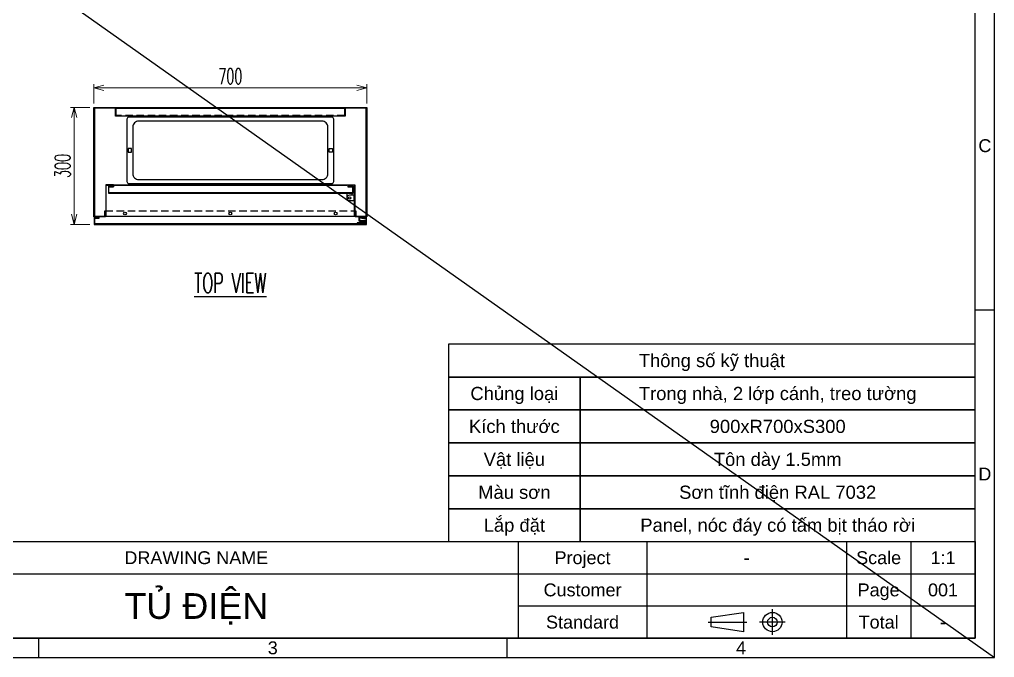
# Model space of a CAD drawing. Header units: millimetres. Extents: x -208796 to -83323, y 30910 to 103951.
# Drawn here: x -110973 to -108474, y 30910 to 32545 of the extents above; entities that cross this region are included whole.
import ezdxf
from ezdxf.enums import TextEntityAlignment as Align

# ---------------------------------------------------------------- set-up
doc = ezdxf.new("R2010")
doc.units = ezdxf.units.MM
doc.header["$LTSCALE"] = 3
doc.linetypes.add('ACAD_ISO04W100', pattern=[30, 24, -3, 0, -3])
doc.linetypes.add('HIDDEN', pattern=[9.525, 6.35, -3.175])
for name, color, linetype in [('@.TEXT', 7, 'Continuous'), ('@.VISIBLE', 7, 'Continuous'), ('centerline', 6, 'ACAD_ISO04W100'), ('dim', 7, 'Continuous'), ('equipments', 2, 'Continuous')]:
    doc.layers.add(name, color=color, linetype=linetype)
doc.styles.add('Ann_w01', font='romans.shx', dxfattribs={"width": 0.6, "bigfont": 'chineset.shx'})
doc.styles.add('Arial', font='arial.ttf')
doc.dimstyles.new('Dim 01_SC20', dxfattribs={"dimscale": 20, "dimtxt": 2, "dimasz": 1.3, "dimexe": 0.5, "dimexo": 0.5, "dimgap": 0.5, "dimtad": 1, "dimdec": 1, "dimzin": 12, "dimdsep": 46, "dimtxsty": 'Ann_w01', "dimblk": 'OPEN30', "dimcen": 1.5, "dimclrd": 6, "dimclre": 6, "dimclrt": 3, "dimadec": 1, "dimazin": 3, "dimtm": 1e-09, "dimtfac": 1, "dimtdec": 1, "dimtix": 1, "dimtmove": 0, "dimatfit": 3, "dimldrblk": 'OPEN30', "dimfxl": 0, "dimtolj": 1, "dimlwd": 20, "dimlwe": 20, "dimarcsym": 0})

# ---------------------------------------------------------------- blocks, each defined once
blk = doc.blocks.new('HL036-1 Top')
at = {"layer": 'centerline'}
blk.add_lwpolyline([(0, -3), (0, 0.5)], dxfattribs=at)
at = {"layer": 'equipments'}
blk.add_line((-1.6, -15.5), (1.4, -17.2), dxfattribs=at)
blk.add_lwpolyline([(0.8, -10.6), (-4.7, -15.5, -0.18395), (-5.4, -15.8), (-14, -15.8), (-14, -17.8), (-5.4, -17.8, 0.18395), (-3.4, -17), (2.1, -12.1, -3.283219), (1.5, -14.4), (-0.4, -15.1, 3.290044), (0.8, -10.6), (-5, -10.6, -0.414214), (-7.5, -8.1), (-7.5, -5, -0.414214), (-5, -2.5), (6.5, -2.5), (6.5, 0), (-8, 0, 0.414214), (-10, -2), (-10, -8.9, 0.268353), (-8.5, -11.5), (-3.5, -14.4)], format="xyb", dxfattribs=at)
for points in [[(-2.2, 0), (-2.2, -0.5), (-3.8, -2.5)], [(2.2, 0), (2.2, -0.5), (3.8, -2.5)], [(-14, -15.8), (-13.9, -15.8)], [(-13.5, -15.8), (-12.5, -15.8)], [(-13.5, -17.8), (-12.5, -17.8)], [(-4.2, -10.6), (-4.2, -14)], [(2.2, -0.5), (-2.2, -0.5)]]:
    blk.add_lwpolyline(points, dxfattribs=at)
at = {"layer": 'equipments', "color": 8}
blk.add_circle((3.5, -13.7), 2.1, dxfattribs=at)
blk = doc.blocks.new('A$Cf2d9ff10')
at = {"layer": 'centerline'}
for p, q in [((0, 7), (2, 7)), ((12.8, 19.8), (12.8, 17.8))]:
    blk.add_line(p, q, dxfattribs=at)
at = {"layer": 'equipments'}
for points in [[(5.8, 14), (1, 14), (1, 0), (12.8, 0)], [(19.8, 7), (19.8, 18.8), (5.8, 18.8), (5.8, 7)]]:
    blk.add_lwpolyline(points, dxfattribs=at)
blk.add_circle((12.8, 7), 3, dxfattribs=at)
blk.add_arc((12.8, 7), 7, 180, 0, dxfattribs=at)
blk = doc.blocks.new('_Open30')
at = {"color": 0, "linetype": 'ByBlock', "lineweight": -2}
for p, q in [((-1, 0.268), (0, 0)), ((0, 0), (-1, -0.268)), ((0, 0), (-1, 0))]:
    blk.add_line(p, q, dxfattribs=at)
blk = doc.blocks.new('*D202')
at = {"layer": '@.VISIBLE', "color": 6, "lineweight": 20}
for p, q in [((3044.7, 1602.7), (2994.7, 1602.7)), ((3004.7, 1576.7), (3004.7, 1328.7)), ((3044.7, 1302.7), (2994.7, 1302.7))]:
    blk.add_line(p, q, dxfattribs=at)
at = {"layer": 'Defpoints', "color": 0}
for p in [(3054.7, 1602.7), (3004.7, 1302.7), (3054.7, 1302.7)]:
    blk.add_point(p, dxfattribs=at)
at = {"layer": '@.VISIBLE', "color": 6, "lineweight": 20, "xscale": 26, "yscale": 26, "zscale": 26}
for p, rotation in [((3004.7, 1602.7), 90), ((3004.7, 1302.7), 270)]:
    blk.add_blockref('_Open30', p, dxfattribs=dict(at, rotation=rotation))
at = {"layer": '@.VISIBLE', "color": 3, "insert": (2974.7, 1452.7), "char_height": 40, "attachment_point": 5, "rotation": 90, "style": 'Ann_w01'}
blk.add_mtext('\\A1;300', dxfattribs=at)
blk = doc.blocks.new('*D199')
at = {"layer": '@.VISIBLE', "color": 6, "lineweight": 20}
for p, q in [((3054.7, 1612.7), (3054.7, 1662.7)), ((3080.7, 1652.7), (3728.7, 1652.7)), ((3754.7, 1612.7), (3754.7, 1662.7))]:
    blk.add_line(p, q, dxfattribs=at)
at = {"layer": 'Defpoints', "color": 0}
for p in [(3754.7, 1652.7), (3054.7, 1602.7), (3754.7, 1602.7)]:
    blk.add_point(p, dxfattribs=at)
at = {"layer": '@.VISIBLE', "color": 6, "lineweight": 20, "xscale": 26, "yscale": 26, "zscale": 26, "rotation": 180}
blk.add_blockref('_Open30', (3054.7, 1652.7), dxfattribs=at)
at = {"layer": '@.VISIBLE', "color": 6, "lineweight": 20, "xscale": 26, "yscale": 26, "zscale": 26}
blk.add_blockref('_Open30', (3754.7, 1652.7), dxfattribs=at)
at = {"layer": '@.VISIBLE', "color": 3, "insert": (3404.7, 1682.7), "char_height": 40, "attachment_point": 5, "style": 'Ann_w01'}
blk.add_mtext('\\A1;700', dxfattribs=at)
blk = doc.blocks.new('Standard ISO')
at = {"color": 6}
for p, q in [((4, -2), (4, 2)), ((-6, 0), (0, 0)), ((6, 0), (2, 0))]:
    blk.add_line(p, q, dxfattribs=at)
blk.add_lwpolyline([(-0.5, 1.5), (-0.5, -1.5), (-5.5, -0.75), (-5.5, 0.75), (-0.5, 1.5)])
for radius in [1.5, 0.75]:
    blk.add_circle((4, 0), radius)
blk = doc.blocks.new('KHUNG BAN VE (Made by Tung)')
at = {"layer": '@.VISIBLE', "color": 8}
for p, q in [((294, 54), (297, 54)), ((223, 18), (223, 3)), ((243, 18), (243, 3)), ((274, 18), (274, 3)), ((284, 18), (284, 3)), ((123, 13), (294, 13)), ((223, 8), (294, 8)), ((148.5, 3), (148.5, 0)), ((221.25, 3), (221.25, 0))]:
    blk.add_line(p, q, dxfattribs=at)
for points in [[(0, 0), (297, 0), (297, 210), (0, 210)], [(3, 3), (294, 3), (294, 207), (3, 207)], [(3, 18), (294, 18), (294, 3), (3, 3)]]:
    blk.add_lwpolyline(points, close=True, dxfattribs=at)
blk.add_blockref('Standard ISO', (258.5, 5.5))
at = {"layer": '@.TEXT', "color": 1, "style": 'Arial'}
for s, p in [('C', (295.5, 79.5)), ('D', (295.5, 28.5)), ('3', (184.875, 1.5)), ('4', (257.625, 1.5))]:
    blk.add_text(s, height=2, dxfattribs=at).set_placement(p, align=Align.MIDDLE_CENTER)
at = {"layer": '@.TEXT', "color": 2, "style": 'Arial'}
for s, p in [('DRAWING NAME', (173, 15.5)), ('Project', (233, 15.5)), ('Scale', (279, 15.5)), ('Customer', (233, 10.5)), ('Page', (279, 10.5)), ('Standard', (233, 5.5)), ('Total', (279, 5.5))]:
    blk.add_text(s, height=2, dxfattribs=at).set_placement(p, align=Align.MIDDLE_CENTER)
at = {"layer": '@.TEXT', "color": 1, "style": 'Arial'}
for tag, height, p in [('DESIGNER_NAME', 2, (38, 15.5)), ('PROJECT_CODE', 2, (258.5, 15.5)), ('SCALE', 2, (289, 15.5)), ('APPROVED_NAME', 2, (38, 10.5)), ('CUSTOMER_NAME', 2, (258.5, 10.5)), ('PAGE', 2, (289, 10.5)), ('DRAWING_NAME', 4, (173, 8)), ('TOTAL', 2, (289, 5.5))]:
    blk.add_attdef(tag, text='', height=height, dxfattribs=at).set_placement(p, align=Align.MIDDLE_CENTER)
blk = doc.blocks.new('Bảng thông số (Made by Tung)')
at = {"color": 8}
for points in [[(-80, 25), (0, 25), (0, 30), (-80, 30)], [(-80, 20), (-60, 20), (-60, 25), (-80, 25)], [(-60, 20), (0, 20), (0, 25), (-60, 25)], [(-80, 15), (-60, 15), (-60, 20), (-80, 20)], [(-60, 15), (0, 15), (0, 20), (-60, 20)], [(-80, 10), (-60, 10), (-60, 15), (-80, 15)], [(-60, 10), (0, 10), (0, 15), (-60, 15)], [(-80, 5), (-60, 5), (-60, 10), (-80, 10)], [(-60, 5), (0, 5), (0, 10), (-60, 10)], [(-80, 0), (-60, 0), (-60, 5), (-80, 5)], [(-60, 0), (0, 0), (0, 5), (-60, 5)]]:
    blk.add_lwpolyline(points, close=True, dxfattribs=at)
at = {"color": 4, "style": 'Arial'}
for tag, p in [('FORM', (-30, 22.5)), ('SIZE', (-30, 17.5)), ('MATERIAL', (-30, 12.5)), ('PAINTING', (-30, 7.5)), ('ASSEMBLY', (-30, 2.5))]:
    blk.add_attdef(tag, text='', height=2, dxfattribs=at).set_placement(p, align=Align.MIDDLE_CENTER)
at = {"layer": '@.TEXT', "color": 1, "style": 'Arial'}
blk.add_text('Thông số kỹ thuật', height=2, dxfattribs=at).set_placement((-40, 27.5), align=Align.MIDDLE_CENTER)
at = {"layer": '@.TEXT', "color": 2, "style": 'Arial'}
for s, p in [('Chủng loại', (-70, 22.5)), ('Kích thước', (-70, 17.5)), ('Vật liệu', (-70, 12.5)), ('Màu sơn', (-70, 7.5)), ('Lắp đặt', (-70, 2.5))]:
    blk.add_text(s, height=2, dxfattribs=at).set_placement(p, align=Align.MIDDLE_CENTER)
blk = doc.blocks.new('*U184')
at = {"layer": '@.VISIBLE', "color": 6}
for p, q in [((3105.25, 1404.66), (3704.25, 1404.66)), ((3105.25, 1403.16), (3704.25, 1403.16)), ((3087.25, 1323.66), (3722.25, 1323.66))]:
    blk.add_line(p, q, dxfattribs=at)
at = {"layer": '@.VISIBLE', "color": 4}
for p, q in [((3105.25, 1400.66), (3105.25, 1399.16)), ((3706.25, 1400.66), (3706.25, 1399.16))]:
    blk.add_line(p, q, dxfattribs=at)
at = {"layer": '@.VISIBLE', "linetype": 'HIDDEN'}
blk.add_line((3084.75, 1337.66), (3724.75, 1337.66), dxfattribs=at)
at = {"layer": '@.VISIBLE'}
for points in [[(3084.75, 1337.66), (3084.75, 1322.66), (3054.75, 1322.66), (3054.75, 1602.66), (3754.75, 1602.66), (3754.75, 1322.66), (3724.75, 1322.66), (3724.75, 1337.66), (3726.25, 1337.66), (3726.25, 1324.16), (3753.25, 1324.16), (3753.25, 1600.66), (3056.25, 1600.66), (3056.25, 1324.16), (3083.25, 1324.16), (3083.25, 1337.66)], [(3142.75, 1488.16), (3151.75, 1488.16), (3151.75, 1497.16), (3142.75, 1497.16)], [(3666.75, 1488.16), (3657.75, 1488.16), (3657.75, 1497.16), (3666.75, 1497.16)]]:
    blk.add_lwpolyline(points, close=True, dxfattribs=at)
at = {"layer": '@.VISIBLE', "color": 151}
blk.add_lwpolyline([(3699.25, 1600.66), (3699.25, 1580.66), (3110.25, 1580.66), (3110.25, 1600.66)], close=True, dxfattribs=at)
at = {"layer": '@.VISIBLE', "color": 151, "linetype": 'HIDDEN'}
blk.add_lwpolyline([(3697.75, 1600.66), (3697.75, 1582.16), (3111.75, 1582.16), (3111.75, 1600.66)], dxfattribs=at)
at = {"layer": '@.VISIBLE'}
for points in [[(3144.75, 1407.66), (3664.75, 1407.66, 0.4142136), (3669.75, 1412.66), (3669.75, 1572.66, 0.4142136), (3664.75, 1577.66), (3144.75, 1577.66, 0.4142136), (3139.75, 1572.66), (3139.75, 1412.66, 0.4142136)], [(3169.75, 1417.66), (3639.75, 1417.66, 0.4142136), (3654.75, 1432.66), (3654.75, 1552.66, 0.4142136), (3639.75, 1567.66), (3169.75, 1567.66, 0.4142136), (3154.75, 1552.66), (3154.75, 1432.66, 0.4142136)]]:
    blk.add_lwpolyline(points, format="xyb", close=True, dxfattribs=at)
at = {"layer": '@.VISIBLE', "color": 6}
for points in [[(3086.75, 1323.66), (3086.75, 1403.16), (3105.25, 1403.16), (3105.25, 1404.66), (3085.25, 1404.66), (3085.25, 1323.66)], [(3722.75, 1323.66), (3722.75, 1403.16), (3704.25, 1403.16), (3704.25, 1404.66), (3724.25, 1404.66), (3724.25, 1323.66)]]:
    blk.add_lwpolyline(points, close=True, dxfattribs=at)
at = {"layer": '@.VISIBLE', "color": 4}
for points in [[(3105.25, 1400.66), (3092.25, 1400.66), (3092.25, 1382.66), (3719.25, 1382.66), (3719.25, 1400.66), (3706.25, 1400.66)], [(3706.25, 1399.16), (3717.75, 1399.16), (3717.75, 1384.16), (3093.75, 1384.16), (3093.75, 1399.16), (3105.25, 1399.16)], [(3740.78, 1320.66), (3740.75, 1319.16), (3752.25, 1319.16), (3752.25, 1304.16), (3057.25, 1304.16), (3057.25, 1319.16), (3068.75, 1319.16), (3068.75, 1320.66), (3055.75, 1320.66), (3055.75, 1302.66), (3753.75, 1302.66), (3753.75, 1320.66), (3740.75, 1320.66)]]:
    blk.add_lwpolyline(points, dxfattribs=at)
at = {"layer": '@.VISIBLE', "color": 6}
for centre in [(3134.75, 1330.66), (3404.75, 1330.66), (3674.75, 1330.66)]:
    blk.add_circle(centre, 3.5, dxfattribs=at)
blk.add_blockref('HL036-1 Top', (3744.15, 1322.66))
at = {"layer": '@.VISIBLE', "rotation": 270}
blk.add_blockref('A$Cf2d9ff10', (3703.45, 1383.66), dxfattribs=at)
at = {"layer": 'dim', "color": 2, "insert": (3404.75, 1152.66), "char_height": 50, "attachment_point": 5, "style": 'Ann_w01'}
blk.add_mtext('\\A1;{\\LTOP VIEW}', dxfattribs=at)
at = {"layer": '@.VISIBLE'}
dim = blk.add_linear_dim(base=(3754.75, 1652.66), p1=(3054.75, 1602.66), p2=(3754.75, 1602.66), dimstyle='Dim 01_SC20', dxfattribs=at)
dim.commit()
dim.dimension.update_dxf_attribs({"geometry": '*D199', "text_midpoint": (3404.75, 1682.66)})
dim = blk.add_linear_dim(base=(3004.75, 1302.66), p1=(3054.75, 1602.66), p2=(3054.75, 1302.66), angle=90, dimstyle='Dim 01_SC20', dxfattribs=at)
dim.commit()
dim.dimension.update_dxf_attribs({"geometry": '*D202', "text_midpoint": (2974.75, 1452.66)})

msp = doc.modelspace()

# ---------------------------------------------------------------- linework, layer by layer
msp.add_line((-113374.41, 34374.83), (-108473.91, 30909.83))

# ---------------------------------------------------------------- block references
at = {"xscale": 16.875, "yscale": 16.875, "zscale": 16.875}
msp.add_blockref('Bảng thông số (Made by Tung)', (-108523.41, 31206.83), dxfattribs=at).add_auto_attribs({'MATERIAL': 'Tôn dày 1.5mm', 'ASSEMBLY': 'Panel, nóc đáy có tấm bịt tháo rời', 'PAINTING': 'Sơn tĩnh điện RAL 7032', 'SIZE': '900xR700xS300', 'FORM': 'Trong nhà, 2 lớp cánh, treo tường'})
at = {"layer": '@.VISIBLE'}
ref = msp.add_blockref('KHUNG BAN VE (Made by Tung)', (-113374.41, 30909.83), dxfattribs=dict(at, xscale=16.5, yscale=16.5, zscale=16.5))
ref.add_attrib('TOTAL', '-', dxfattribs={"layer": '@.TEXT', "color": 1, "height": 33, "style": 'Arial'}).set_placement((-108605.91, 31000.58), align=Align.MIDDLE_CENTER)
ref.add_attrib('PAGE', '001', dxfattribs={"layer": '@.TEXT', "color": 1, "height": 33, "style": 'Arial'}).set_placement((-108605.91, 31083.08), align=Align.MIDDLE_CENTER)
ref.add_attrib('SCALE', '1:1', dxfattribs={"layer": '@.TEXT', "color": 1, "height": 33, "style": 'Arial'}).set_placement((-108605.91, 31165.58), align=Align.MIDDLE_CENTER)
ref.add_attrib('PROJECT_CODE', '-', dxfattribs={"layer": '@.TEXT', "color": 1, "height": 33, "style": 'Arial'}).set_placement((-109109.16, 31165.58), align=Align.MIDDLE_CENTER)
ref.add_attrib('DRAWING_NAME', 'TỦ ĐIỆN', dxfattribs={"layer": '@.TEXT', "color": 1, "height": 66, "style": 'Arial'}).set_placement((-110519.91, 31041.83), align=Align.MIDDLE_CENTER)
msp.add_blockref('*U184', (-113837.54, 30716.96), dxfattribs=at)

doc.saveas('drawing.dxf')
